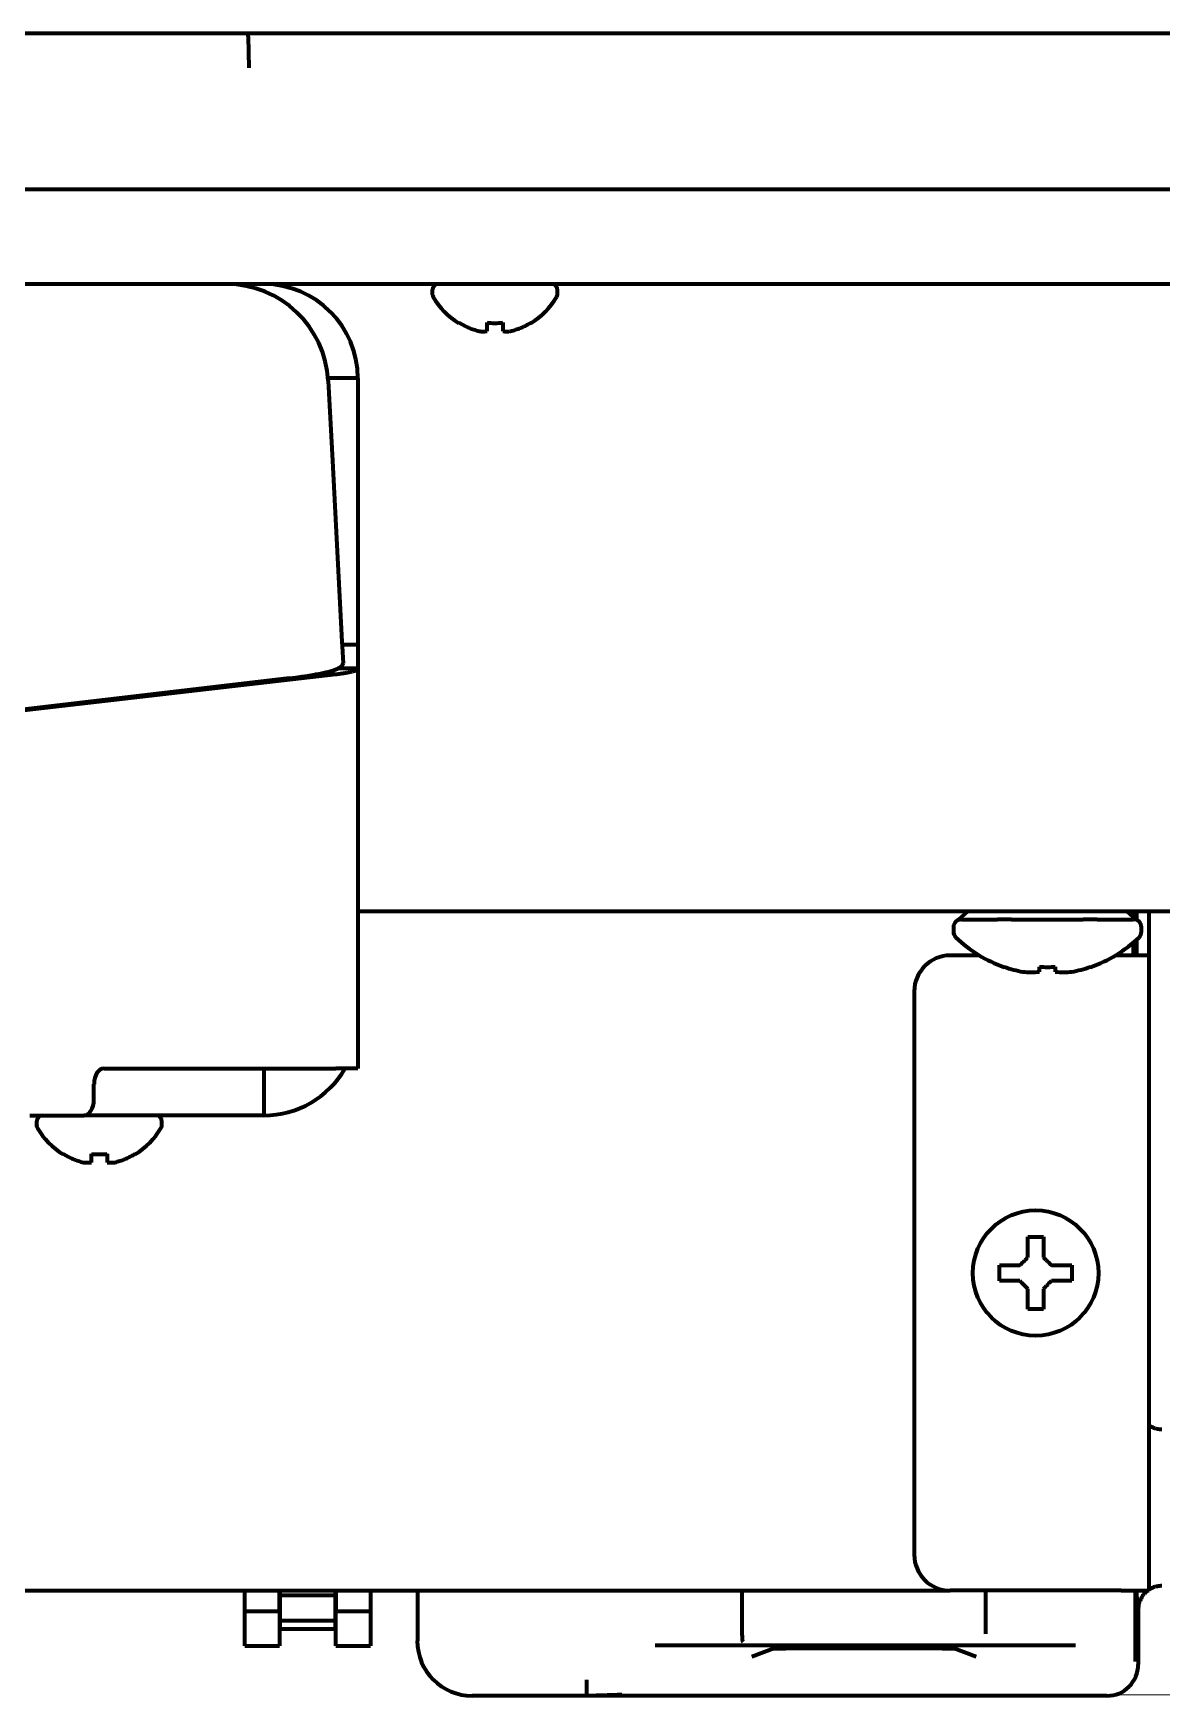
# Model space of a CAD drawing. Header units: inches. Extents: x -2405 to 7588, y 441 to 5654.
# Drawn here: x 2240.6 to 2312.6, y 2345.1 to 2451.1 of the extents above; entities that cross this region are included whole.
import ezdxf

# ---------------------------------------------------------------- set-up
doc = ezdxf.new("R2010")
doc.units = ezdxf.units.IN

msp = doc.modelspace()

# ---------------------------------------------------------------- linework, layer by layer
at = {"linetype": 'Continuous', "lineweight": 70}
for p, q in [((2147.78, 2451.13), (2313.78, 2451.13)), ((2254.28, 2450.93), (2254.28, 2451.13)), ((2254.28, 2450.93), (2254.32, 2448.93)), ((2232.25, 2441.18), (2486.3, 2441.18)), ((2957.18, 2435.13), (2222.38, 2435.13)), ((2266.03, 2434.73), (2266.03, 2434.53)), ((2274.03, 2434.53), (2274.03, 2434.73)), ((2267.73, 2432.65), (2267.73, 2432.68)), ((2272.33, 2432.68), (2272.33, 2432.65)), ((2261.28, 2429.13), (2259.38, 2429.13)), ((2259.39, 2428.97), (2259.66, 2423.86)), ((2261.28, 2429.13), (2261.28, 2412.13)), ((2259.66, 2423.86), (2260.26, 2412.33)), ((2260.26, 2412.33), (2260.28, 2412.05)), ((2261.28, 2412.13), (2260.28, 2412.13)), ((2260.28, 2412.05), (2260.34, 2410.94)), ((2261.28, 2412.13), (2261.28, 2412.1)), ((2261.28, 2412.1), (2261.28, 2410.62)), ((2261.28, 2410.62), (2259.98, 2410.62)), ((2261.28, 2410.62), (2261.28, 2385.13)), ((2256.92, 2410.01), (2233.56, 2407.27)), ((2259.87, 2410.24), (2233.81, 2407.24)), ((2259.87, 2410.24), (2258.54, 2410.24)), ((2556.9, 2395.13), (2261.28, 2395.13)), ((2300.18, 2395.13), (2299.61, 2394.63)), ((2299.61, 2394.63), (2299.71, 2394.63)), ((2299.8, 2394.63), (2299.71, 2394.63)), ((2299.8, 2394.63), (2302.09, 2394.63)), ((2302.18, 2394.63), (2302.09, 2394.63)), ((2302.8, 2394.63), (2302.18, 2394.63)), ((2302.98, 2394.63), (2302.8, 2394.63)), ((2302.98, 2394.63), (2307.57, 2394.63)), ((2307.75, 2394.63), (2307.57, 2394.63)), ((2308.37, 2394.63), (2307.75, 2394.63)), ((2308.46, 2394.63), (2308.37, 2394.63)), ((2308.46, 2394.63), (2310.75, 2394.63)), ((2310.94, 2394.63), (2310.37, 2395.13)), ((2310.84, 2394.63), (2310.75, 2394.63)), ((2310.78, 2394.77), (2310.78, 2395.13)), ((2310.94, 2394.63), (2310.84, 2394.63)), ((2310.98, 2394.59), (2310.98, 2395.13)), ((2311.78, 2392.33), (2311.78, 2395.13)), ((2299.28, 2394.13), (2299.28, 2393.84)), ((2311.28, 2393.84), (2311.28, 2394.13)), ((2310.78, 2392.33), (2310.78, 2393.16)), ((2310.98, 2392.33), (2310.98, 2393.34)), ((2300.93, 2392.33), (2299.08, 2392.33)), ((2302.53, 2391.6), (2302.53, 2391.59)), ((2304.78, 2391.29), (2304.78, 2391.6)), ((2305.78, 2391.6), (2305.78, 2391.29)), ((2308.03, 2391.6), (2308.03, 2391.59)), ((2309.98, 2392.33), (2309.62, 2392.33)), ((2311.78, 2392.33), (2309.98, 2392.33)), ((2311.78, 2351.83), (2311.78, 2392.33)), ((2296.78, 2390.03), (2296.78, 2354.13)), ((2245.09, 2385.13), (2259.87, 2385.13)), ((2255.28, 2385.13), (2255.28, 2382.13)), ((2261.28, 2385.13), (2259.87, 2385.13)), ((2244.44, 2383.13), (2244.44, 2384.13)), ((2240.36, 2382.13), (2243.8, 2382.13)), ((2254.57, 2382.13), (2243.8, 2382.13)), ((2255.28, 2382.13), (2254.57, 2382.13)), ((2240.78, 2381.73), (2240.78, 2381.53)), ((2248.78, 2381.53), (2248.78, 2381.73)), ((2242.48, 2379.65), (2242.48, 2379.68)), ((2247.08, 2379.68), (2247.08, 2379.65)), ((2302.23, 2372.08), (2302.23, 2372.58)), ((2306.83, 2372.58), (2306.83, 2372.08)), ((2302.23, 2371.58), (2302.23, 2372.08)), ((2306.83, 2372.08), (2306.83, 2371.58)), ((2202.58, 2351.83), (2299.07, 2351.83)), ((2254.08, 2350.53), (2254.08, 2351.83)), ((2256.28, 2350.53), (2256.28, 2351.83)), ((2256.33, 2351.52), (2256.33, 2351.86)), ((2256.33, 2351.32), (2256.33, 2351.52)), ((2259.83, 2351.52), (2256.33, 2351.52)), ((2256.33, 2349.92), (2256.33, 2351.32)), ((2259.83, 2351.86), (2259.83, 2351.52)), ((2259.83, 2351.52), (2259.83, 2351.32)), ((2259.83, 2351.32), (2259.83, 2349.92)), ((2259.88, 2351.83), (2259.88, 2350.53)), ((2262.08, 2351.83), (2262.08, 2350.53)), ((2265.08, 2351.83), (2265.08, 2348.63)), ((2285.79, 2351.83), (2285.79, 2349.07)), ((2309.98, 2351.83), (2299.08, 2351.83)), ((2301.36, 2349.07), (2301.36, 2351.83)), ((2309.98, 2351.83), (2311.78, 2351.83)), ((2310.88, 2351.83), (2310.88, 2347.32)), ((2254.08, 2350.28), (2254.08, 2350.53)), ((2254.08, 2350.53), (2256.28, 2350.53)), ((2254.08, 2348.3), (2254.08, 2350.28)), ((2256.28, 2350.53), (2256.28, 2350.28)), ((2256.28, 2350.28), (2256.28, 2348.3)), ((2259.88, 2350.28), (2259.88, 2350.53)), ((2259.88, 2350.53), (2262.08, 2350.53)), ((2259.88, 2348.3), (2259.88, 2350.28)), ((2262.08, 2350.53), (2262.08, 2350.28)), ((2262.08, 2350.28), (2262.08, 2348.3)), ((2311.08, 2350.63), (2311.08, 2347.13)), ((2256.33, 2349.92), (2259.83, 2349.92)), ((2256.33, 2349.4), (2256.33, 2349.92)), ((2256.33, 2349.4), (2259.83, 2349.4)), ((2259.83, 2349.92), (2259.83, 2349.4)), ((2254.08, 2348.3), (2256.28, 2348.3)), ((2259.88, 2348.3), (2262.08, 2348.3)), ((2307.08, 2348.33), (2280.25, 2348.33)), ((2287.82, 2348.13), (2286.42, 2347.6)), ((2287.82, 2348.13), (2287.82, 2348.13)), ((2287.82, 2348.13), (2288.12, 2348.13)), ((2288.58, 2348.13), (2288.58, 2348.33)), ((2298.58, 2348.13), (2288.58, 2348.13)), ((2298.58, 2348.33), (2298.58, 2348.13)), ((2299.03, 2348.13), (2299.33, 2348.13)), ((2300.73, 2347.6), (2299.33, 2348.13)), ((2299.33, 2348.13), (2299.33, 2348.13)), ((2309.08, 2345.13), (2268.57, 2345.13))]:
    msp.add_line(p, q, dxfattribs=at)
msp.add_circle((2304.53, 2372.08), 4, dxfattribs=at)
for centre, radius, start, end in [((2252.9, 2428.63), 6.5, 3, 90), ((2255.28, 2429.13), 6, 0, 90), ((2266.43, 2434.73), 0.4, 90, 180), ((2273.63, 2434.73), 0.4, 0, 90), ((2266.43, 2434.53), 0.4, 180, 210.3012), ((2270.22, 2436.75), 4.8, 210.3012, 238.6273), ((2269.83, 2436.75), 4.8, 301.3727, 329.6988), ((2273.63, 2434.53), 0.4, 329.6988, 0), ((2299.78, 2394.13), 0.5, 90, 180), ((2310.78, 2394.13), 0.5, 0, 90), ((2299.78, 2393.84), 0.5, 180, 226.2253), ((2310.78, 2393.84), 0.5, 313.7747, 0), ((2305.28, 2399.58), 8.45, 226.2253, 251.0075), ((2305.28, 2399.58), 8.45, 288.9925, 313.7747), ((2299.08, 2390.03), 2.3, 90, 180), ((2305.28, 2399.58), 8.44, 250.9729, 259.3378), ((2305.28, 2399.58), 7.99, 266.4122, 273.5878), ((2305.28, 2399.58), 8.44, 280.6622, 289.0271), ((2255.28, 2388.13), 6, 270, 330), ((2241.18, 2381.73), 0.4, 90, 180), ((2248.38, 2381.73), 0.4, 0, 90), ((2241.18, 2381.53), 0.4, 180, 210.3012), ((2244.97, 2383.75), 4.8, 210.3012, 238.6273), ((2244.58, 2383.75), 4.8, 301.3727, 329.6988), ((2248.38, 2381.53), 0.4, 329.6988, 0), ((2299.08, 2354.13), 2.3, 180, 270)]:
    msp.add_arc(centre, radius, start, end, dxfattribs=at)
for centre, major_axis, ratio, start_param, end_param in [((2245.32, 2410.94), (-15.02, 0.01), 0.096833, 2.453947, 3.146725), ((2304.24, 2399.58), (0, -8.32), 0.707107, 6.192956, 6.373415), ((2306.31, 2399.58), (0, 8.32), 0.707107, 3.051363, 3.231822), ((2245.09, 2384.13), (0, -1), 0.642788, 3.141593, 4.712389), ((2243.8, 2383.13), (0, 1), 0.642788, 3.141593, 4.712389), ((2311.08, 2357.13), (0, 6.5), 0.034921, 2.524195, 3.133536), ((2285.86, 2349.07), (0, 0.5), 0.140541, 1.570796, 3.124139), ((2268.58, 2348.63), (-2.48, -2.48), 0.998783, 5.498396, 7.067974), ((2287.78, 2348.03), (0, 0.3), 0.140541, 5.034567, 6.265732), ((2288.12, 2348.15), (0.5, 0), 0.034921, 4.712389, 5.871188), ((2299.03, 2348.15), (0.5, 0), 0.034921, 3.55359, 4.712389), ((2299.37, 2348.03), (0, 0.3), 0.140541, 0.017453, 1.248618), ((2309.07, 2347.13), (1.42, -1.42), 0.998783, 5.498396, 7.067974)]:
    msp.add_ellipse(centre, major_axis=major_axis, ratio=ratio, start_param=start_param, end_param=end_param, dxfattribs=at)
for points, degree, knots in [([(2267.73, 2432.68), (2267.93, 2432.56), (2268.14, 2432.45), (2268.46, 2432.31), (2268.57, 2432.27), (2268.8, 2432.2), (2268.91, 2432.16), (2269.03, 2432.13)], 3, [0, 0, 0, 0, 0.5, 0.5, 0.75, 0.75, 1, 1, 1, 1]), ([(2270.53, 2432.68), (2270.53, 2432.56), (2270.53, 2432.45), (2270.53, 2432.31), (2270.53, 2432.27), (2270.53, 2432.2), (2270.53, 2432.16), (2270.53, 2432.13)], 3, [0, 0, 0, 0, 0.5, 0.5, 0.75, 0.75, 1, 1, 1, 1]), ([(2242.48, 2379.68), (2242.68, 2379.56), (2242.89, 2379.45), (2243.21, 2379.31), (2243.32, 2379.27), (2243.55, 2379.2), (2243.66, 2379.16), (2243.78, 2379.13)], 3, [0, 0, 0, 0, 0.5, 0.5, 0.75, 0.75, 1, 1, 1, 1]), ([(2245.28, 2379.68), (2245.28, 2379.56), (2245.28, 2379.45), (2245.28, 2379.31), (2245.28, 2379.27), (2245.28, 2379.2), (2245.28, 2379.16), (2245.28, 2379.13)], 3, [0, 0, 0, 0, 0.5, 0.5, 0.75, 0.75, 1, 1, 1, 1]), ([(2305.03, 2374.38), (2305.03, 2374.18), (2305.03, 2373.97), (2305.03, 2373.64), (2305.03, 2373.53), (2305.03, 2373.31), (2305.03, 2373.19), (2305.03, 2373.08)], 3, [0, 0, 0, 0, 0.5, 0.5, 0.75, 0.75, 1, 1, 1, 1]), ([(2302.23, 2372.58), (2302.43, 2372.58), (2302.64, 2372.58), (2302.96, 2372.58), (2303.07, 2372.58), (2303.3, 2372.58), (2303.41, 2372.58), (2303.53, 2372.58)], 3, [0, 0, 0, 0, 0.5, 0.5, 0.75, 0.75, 1, 1, 1, 1]), ([(2306.83, 2371.58), (2306.62, 2371.58), (2306.41, 2371.58), (2306.09, 2371.58), (2305.98, 2371.58), (2305.75, 2371.58), (2305.64, 2371.58), (2305.53, 2371.58)], 3, [0, 0, 0, 0, 0.5, 0.5, 0.75, 0.75, 1, 1, 1, 1]), ([(2304.03, 2369.78), (2304.03, 2369.98), (2304.03, 2370.19), (2304.03, 2370.52), (2304.03, 2370.63), (2304.03, 2370.85), (2304.03, 2370.96), (2304.03, 2371.08)], 3, [0, 0, 0, 0, 0.5, 0.5, 0.75, 0.75, 1, 1, 1, 1]), ([(2311.77, 2362.36), (2311.78, 2362.35), (2311.79, 2362.35), (2311.82, 2362.33), (2311.85, 2362.32), (2311.91, 2362.28), (2312, 2362.24), (2312.09, 2362.21), (2312.16, 2362.19), (2312.19, 2362.18), (2312.23, 2362.17), (2312.26, 2362.16), (2312.33, 2362.15), (2312.38, 2362.14), (2312.45, 2362.13), (2312.49, 2362.13), (2312.53, 2362.13), (2312.55, 2362.13), (2312.55, 2362.13), (2312.56, 2362.13), (2312.57, 2362.13), (2312.58, 2362.13)], 3, [0, 0, 0, 0, 0.040391, 0.040391, 0.127628, 0.127628, 0.302102, 0.476577, 0.476577, 0.563814, 0.563814, 0.651051, 0.651051, 0.825526, 0.825526, 0.912763, 0.956381, 0.956381, 0.978191, 0.978191, 1, 1, 1, 1]), ([(2311.69, 2351.84), (2311.63, 2351.79), (2311.57, 2351.74), (2311.48, 2351.65), (2311.45, 2351.62), (2311.4, 2351.56), (2311.38, 2351.54), (2311.36, 2351.5), (2311.34, 2351.48), (2311.27, 2351.38), (2311.23, 2351.29), (2311.18, 2351.18), (2311.17, 2351.16), (2311.15, 2351.11), (2311.15, 2351.09), (2311.13, 2351.02), (2311.11, 2350.97), (2311.08, 2350.82), (2311.08, 2350.73), (2311.08, 2350.63)], 3, [0, 0, 0, 0, 0.165275, 0.165275, 0.269616, 0.269616, 0.321786, 0.321786, 0.373957, 0.373957, 0.582638, 0.582638, 0.634808, 0.634808, 0.686978, 0.686978, 0.791319, 0.791319, 1, 1, 1, 1]), ([(2312.58, 2352.13), (2312.57, 2352.13), (2312.56, 2352.13), (2312.55, 2352.13), (2312.55, 2352.13), (2312.53, 2352.13), (2312.49, 2352.13), (2312.45, 2352.12), (2312.38, 2352.12), (2312.33, 2352.11), (2312.26, 2352.09), (2312.23, 2352.09), (2312.19, 2352.08), (2312.16, 2352.07), (2312.09, 2352.05), (2312, 2352.02), (2311.91, 2351.97), (2311.85, 2351.94), (2311.82, 2351.93), (2311.79, 2351.91), (2311.78, 2351.9), (2311.77, 2351.9)], 3, [0, 0, 0, 0, 0.021809, 0.021809, 0.043619, 0.043619, 0.087237, 0.174474, 0.174474, 0.348949, 0.348949, 0.436186, 0.436186, 0.523423, 0.523423, 0.697898, 0.872372, 0.872372, 0.959609, 0.959609, 1, 1, 1, 1]), ([(2278.13, 2345.19), (2277.98, 2345.18), (2277.89, 2345.18), (2277.74, 2345.17), (2277.32, 2345.16), (2276.76, 2345.14), (2276.49, 2345.14)], 2, [0, 0, 0, 0.16667, 0.16667, 0.33334, 0.666681, 1, 1, 1])]:
    msp.add_open_spline(points, degree=degree, knots=knots, dxfattribs=at)
for points in [[(2269.03, 2432.13), (2269.05, 2432.13), (2269.1, 2432.12), (2269.17, 2432.12), (2269.24, 2432.12), (2269.31, 2432.12), (2269.38, 2432.12), (2269.45, 2432.12), (2269.5, 2432.13), (2269.53, 2432.13)], [(2269.53, 2432.13), (2269.53, 2432.15), (2269.53, 2432.18), (2269.53, 2432.23), (2269.53, 2432.28), (2269.53, 2432.34), (2269.53, 2432.41), (2269.53, 2432.48), (2269.53, 2432.57), (2269.53, 2432.64), (2269.53, 2432.68)], [(2269.53, 2432.68), (2269.69, 2432.66), (2270.03, 2432.64), (2270.36, 2432.66), (2270.53, 2432.68)], [(2270.53, 2432.13), (2270.55, 2432.13), (2270.6, 2432.12), (2270.68, 2432.12), (2270.75, 2432.12), (2270.82, 2432.12), (2270.89, 2432.12), (2270.96, 2432.12), (2271, 2432.13), (2271.03, 2432.13)], [(2271.03, 2432.13), (2271.08, 2432.15), (2271.19, 2432.18), (2271.35, 2432.23), (2271.51, 2432.28), (2271.66, 2432.34), (2271.82, 2432.41), (2271.97, 2432.48), (2272.14, 2432.57), (2272.26, 2432.64), (2272.33, 2432.68)], [(2261.28, 2410.62), (2261.28, 2410.61), (2261.27, 2410.59), (2261.26, 2410.57), (2261.23, 2410.55), (2261.2, 2410.52), (2261.15, 2410.5), (2261.1, 2410.47), (2261.03, 2410.45), (2260.96, 2410.43), (2260.87, 2410.41), (2260.78, 2410.38), (2260.67, 2410.36), (2260.56, 2410.34), (2260.44, 2410.32), (2260.31, 2410.3), (2260.17, 2410.28), (2260.03, 2410.26), (2259.92, 2410.25), (2259.87, 2410.24)], [(2243.78, 2379.13), (2243.8, 2379.13), (2243.85, 2379.12), (2243.92, 2379.12), (2243.99, 2379.12), (2244.06, 2379.12), (2244.13, 2379.12), (2244.2, 2379.12), (2244.25, 2379.13), (2244.28, 2379.13)], [(2244.28, 2379.13), (2244.28, 2379.15), (2244.28, 2379.18), (2244.28, 2379.23), (2244.28, 2379.28), (2244.28, 2379.34), (2244.28, 2379.41), (2244.28, 2379.48), (2244.28, 2379.57), (2244.28, 2379.64), (2244.28, 2379.68)], [(2244.28, 2379.68), (2244.44, 2379.66), (2244.78, 2379.64), (2245.11, 2379.66), (2245.28, 2379.68)], [(2245.28, 2379.13), (2245.3, 2379.13), (2245.35, 2379.12), (2245.43, 2379.12), (2245.5, 2379.12), (2245.57, 2379.12), (2245.64, 2379.12), (2245.71, 2379.12), (2245.75, 2379.13), (2245.78, 2379.13)], [(2245.78, 2379.13), (2245.83, 2379.15), (2245.94, 2379.18), (2246.1, 2379.23), (2246.26, 2379.28), (2246.41, 2379.34), (2246.57, 2379.41), (2246.72, 2379.48), (2246.89, 2379.57), (2247.01, 2379.64), (2247.08, 2379.68)], [(2304.03, 2373.08), (2304.03, 2373.13), (2304.03, 2373.24), (2304.03, 2373.4), (2304.03, 2373.56), (2304.03, 2373.72), (2304.03, 2373.87), (2304.03, 2374.02), (2304.03, 2374.19), (2304.03, 2374.31), (2304.03, 2374.38)], [(2304.03, 2374.38), (2304.19, 2374.38), (2304.53, 2374.38), (2304.86, 2374.38), (2305.03, 2374.38)], [(2303.53, 2372.58), (2303.55, 2372.6), (2303.6, 2372.65), (2303.67, 2372.72), (2303.74, 2372.79), (2303.81, 2372.86), (2303.88, 2372.93), (2303.95, 2373.01), (2304, 2373.05), (2304.03, 2373.08)], [(2305.03, 2373.08), (2305.05, 2373.05), (2305.1, 2373), (2305.18, 2372.93), (2305.25, 2372.86), (2305.32, 2372.79), (2305.39, 2372.72), (2305.46, 2372.65), (2305.5, 2372.6), (2305.53, 2372.58)], [(2305.53, 2372.58), (2305.58, 2372.58), (2305.69, 2372.58), (2305.85, 2372.58), (2306.01, 2372.58), (2306.16, 2372.58), (2306.32, 2372.58), (2306.47, 2372.58), (2306.64, 2372.58), (2306.76, 2372.58), (2306.83, 2372.58)], [(2303.53, 2371.58), (2303.47, 2371.58), (2303.36, 2371.58), (2303.2, 2371.58), (2303.04, 2371.58), (2302.89, 2371.58), (2302.74, 2371.58), (2302.58, 2371.58), (2302.41, 2371.58), (2302.29, 2371.58), (2302.23, 2371.58)], [(2304.03, 2371.08), (2304, 2371.1), (2303.95, 2371.16), (2303.87, 2371.23), (2303.8, 2371.3), (2303.73, 2371.37), (2303.66, 2371.44), (2303.59, 2371.51), (2303.55, 2371.55), (2303.53, 2371.58)], [(2305.53, 2371.58), (2305.5, 2371.55), (2305.45, 2371.51), (2305.38, 2371.44), (2305.31, 2371.36), (2305.24, 2371.29), (2305.17, 2371.22), (2305.1, 2371.15), (2305.05, 2371.1), (2305.03, 2371.08)], [(2305.03, 2371.08), (2305.03, 2371.02), (2305.03, 2370.92), (2305.03, 2370.75), (2305.03, 2370.6), (2305.03, 2370.44), (2305.03, 2370.29), (2305.03, 2370.13), (2305.03, 2369.97), (2305.03, 2369.84), (2305.03, 2369.78)], [(2305.03, 2369.78), (2304.86, 2369.78), (2304.53, 2369.78), (2304.19, 2369.78), (2304.03, 2369.78)]]:
    msp.add_open_spline(points, degree=3, dxfattribs=at)
msp.add_rational_spline([(2275.87, 2346.14), (2275.87, 2345.57), (2275.87, 2345.16), (2275.87, 2345.14)], [1, 0.812892454802, 0.812892454802, 1], degree=3, dxfattribs=at)

doc.saveas('drawing.dxf')
